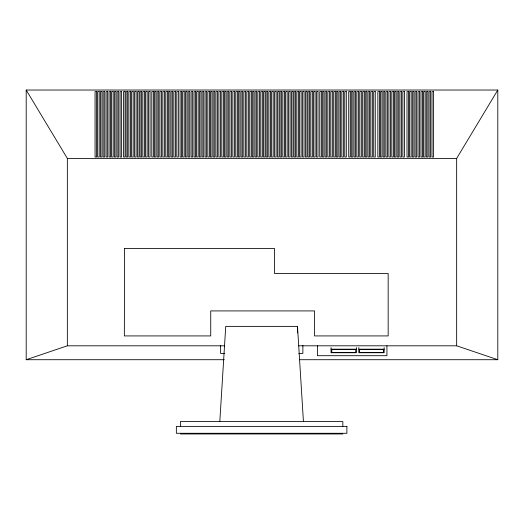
<?xml version="1.0" encoding="UTF-8"?>
<svg xmlns="http://www.w3.org/2000/svg" width="524" height="524" viewBox="0 0 524 524"><rect width="100%" height="100%" fill="white"/><g stroke="black" fill="none" stroke-linecap="round" stroke-linejoin="round"><path stroke-width="0.79" d="M219.805 421.558L225.739 326.373L297.501 326.373L303.435 421.558M497.8 90.03L497.8 359.713L456.653 345.807L456.653 158.425L497.8 90.03L26.2 90.03L26.2 359.713L224.338 359.713M26.2 359.713L67.347 345.807L224.704 345.807M26.2 90.03L67.347 158.425L456.653 158.425M298.778 345.807L456.653 345.807M331.05 349.181L356.399 349.181M358.816 349.181L384.164 349.181M224.704 353.405L220.617 353.405L220.617 345.257M298.778 353.405L302.865 353.405L302.865 345.257M299.663 359.713L497.8 359.713M180.407 433.97L342.834 433.97M386.922 345.807L386.922 355.698L317.42 355.698L317.42 345.807M384.164 347.622L384.164 352.737L358.816 352.737L358.816 347.622M356.399 347.622L356.399 352.737L331.05 352.737L331.05 347.622M342.834 426.385L342.834 421.558L180.407 421.558L180.407 426.385M297.501 326.373L297.501 332.884M67.347 158.425L67.347 345.807M124.522 248.5L124.345 335.923L210.733 335.923L210.733 310.922L314.538 310.922L314.538 335.923L388.166 335.923L388.166 273.502L274.537 273.502L274.537 248.5L124.522 248.5M96.619 91.615L95.067 91.615L95.067 157.036L96.619 157.036L96.619 91.615M99.2 91.615L97.647 91.615L97.647 157.036L99.2 157.036L99.2 91.615M101.964 91.615L100.412 91.615L100.412 157.036L101.964 157.036L101.964 91.615M104.721 91.615L103.169 91.615L103.169 157.036L104.721 157.036L104.721 91.615M107.649 91.615L106.097 91.615L106.097 157.036L107.649 157.036L107.649 91.615M110.584 91.615L109.031 91.615L109.031 157.036L110.584 157.036L110.584 91.615M113.171 91.615L111.619 91.615L111.619 157.036L113.171 157.036L113.171 91.615M115.928 91.615L114.376 91.615L114.376 157.036L115.928 157.036L115.928 91.615M118.686 91.615L117.134 91.615L117.134 157.036L118.686 157.036L118.686 91.615M121.62 91.615L120.068 91.615L120.068 157.036L121.62 157.036L121.62 91.615M125.066 91.615L123.513 91.615L123.513 157.036L125.066 157.036L125.066 91.615M127.653 91.615L126.101 91.615L126.101 157.036L127.653 157.036L127.653 91.615M130.411 91.615L128.858 91.615L128.858 157.036L130.411 157.036L130.411 91.615M133.175 91.615L131.622 91.615L131.622 157.036L133.175 157.036L133.175 91.615M136.102 91.615L134.55 91.615L134.55 157.036L136.102 157.036L136.102 91.615M139.037 91.615L137.484 91.615L137.484 157.036L139.037 157.036L139.037 91.615M141.618 91.615L140.072 91.615L140.072 157.036L141.618 157.036L141.618 91.615M144.382 91.615L142.829 91.615L142.829 157.036L144.382 157.036L144.382 91.615M147.139 91.615L145.587 91.615L145.587 157.036L147.139 157.036L147.139 91.615M150.067 91.615L148.515 91.615L148.515 157.036L150.067 157.036L150.067 91.615M153.349 91.615L151.796 91.615L151.796 157.036L153.349 157.036L153.349 91.615M155.929 91.615L154.383 91.615L154.383 157.036L155.929 157.036L155.929 91.615M158.693 91.615L157.141 91.615L157.141 157.036L158.693 157.036L158.693 91.615M161.451 91.615L159.899 91.615L159.899 157.036L161.451 157.036L161.451 91.615M164.379 91.615L162.826 91.615L162.826 157.036L164.379 157.036L164.379 91.615M167.313 91.615L165.761 91.615L165.761 157.036L167.313 157.036L167.313 91.615M169.9 91.615L168.348 91.615L168.348 157.036L169.9 157.036L169.9 91.615M172.658 91.615L171.106 91.615L171.106 157.036L172.658 157.036L172.658 91.615M175.416 91.615L173.863 91.615L173.863 157.036L175.416 157.036L175.416 91.615M178.35 91.615L176.798 91.615L176.798 157.036L178.35 157.036L178.35 91.615M181.625 91.615L180.073 91.615L180.073 157.036L181.625 157.036L181.625 91.615M184.212 91.615L182.66 91.615L182.66 157.036L184.212 157.036L184.212 91.615M186.97 91.615L185.417 91.615L185.417 157.036L186.97 157.036L186.97 91.615M189.727 91.615L188.175 91.615L188.175 157.036L189.727 157.036L189.727 91.615M192.662 91.615L191.109 91.615L191.109 157.036L192.662 157.036L192.662 91.615M195.59 91.615L194.037 91.615L194.037 157.036L195.59 157.036L195.59 91.615M198.177 91.615L196.624 91.615L196.624 157.036L198.177 157.036L198.177 91.615M200.934 91.615L199.382 91.615L199.382 157.036L200.934 157.036L200.934 91.615M203.698 91.615L202.146 91.615L202.146 157.036L203.698 157.036L203.698 91.615M206.626 91.615L205.074 91.615L205.074 157.036L206.626 157.036L206.626 91.615M209.384 91.615L207.832 91.615L207.832 157.036L209.384 157.036L209.384 91.615M211.971 91.615L210.419 91.615L210.419 157.036L211.971 157.036L211.971 91.615M214.729 91.615L213.176 91.615L213.176 157.036L214.729 157.036L214.729 91.615M217.493 91.615L215.94 91.615L215.94 157.036L217.493 157.036L217.493 91.615M220.421 91.615L218.868 91.615L218.868 157.036L220.421 157.036L220.421 91.615M223.355 91.615L221.803 91.615L221.803 157.036L223.355 157.036L223.355 91.615M225.942 91.615L224.39 91.615L224.39 157.036L225.942 157.036L225.942 91.615M228.7 91.615L227.147 91.615L227.147 157.036L228.7 157.036L228.7 91.615M231.457 91.615L229.905 91.615L229.905 157.036L231.457 157.036L231.457 91.615M234.392 91.615L232.839 91.615L232.839 157.036L234.392 157.036L234.392 91.615M237.32 91.615L235.767 91.615L235.767 157.036L237.32 157.036L237.32 91.615M239.907 91.615L238.355 91.615L238.355 157.036L239.907 157.036L239.907 91.615M242.664 91.615L241.112 91.615L241.112 157.036L242.664 157.036L242.664 91.615M245.422 91.615L243.87 91.615L243.87 157.036L245.422 157.036L245.422 91.615M248.356 91.615L246.804 91.615L246.804 157.036L248.356 157.036L248.356 91.615M251.284 91.615L249.732 91.615L249.732 157.036L251.284 157.036L251.284 91.615M253.871 91.615L252.319 91.615L252.319 157.036L253.871 157.036L253.871 91.615M256.636 91.615L255.083 91.615L255.083 157.036L256.636 157.036L256.636 91.615M259.393 91.615L257.841 91.615L257.841 157.036L259.393 157.036L259.393 91.615M262.321 91.615L260.769 91.615L260.769 157.036L262.321 157.036L262.321 91.615M265.079 91.615L263.533 91.615L263.533 157.036L265.079 157.036L265.079 91.615M267.666 91.615L266.113 91.615L266.113 157.036L267.666 157.036L267.666 91.615M270.43 91.615L268.877 91.615L268.877 157.036L270.43 157.036L270.43 91.615M273.187 91.615L271.635 91.615L271.635 157.036L273.187 157.036L273.187 91.615M276.115 91.615L274.563 91.615L274.563 157.036L276.115 157.036L276.115 91.615M279.05 91.615L277.497 91.615L277.497 157.036L279.05 157.036L279.05 91.615M281.637 91.615L280.085 91.615L280.085 157.036L281.637 157.036L281.637 91.615M284.394 91.615L282.842 91.615L282.842 157.036L284.394 157.036L284.394 91.615M287.152 91.615L285.6 91.615L285.6 157.036L287.152 157.036L287.152 91.615M290.086 91.615L288.534 91.615L288.534 157.036L290.086 157.036L290.086 91.615M293.014 91.615L291.462 91.615L291.462 157.036L293.014 157.036L293.014 91.615M295.602 91.615L294.049 91.615L294.049 157.036L295.602 157.036L295.602 91.615M298.359 91.615L296.807 91.615L296.807 157.036L298.359 157.036L298.359 91.615M301.117 91.615L299.571 91.615L299.571 157.036L301.117 157.036L301.117 91.615M304.051 91.615L302.499 91.615L302.499 157.036L304.051 157.036L304.051 91.615M306.985 91.615L305.433 91.615L305.433 157.036L306.985 157.036L306.985 91.615M309.566 91.615L308.014 91.615L308.014 157.036L309.566 157.036L309.566 91.615M312.33 91.615L310.778 91.615L310.778 157.036L312.33 157.036L312.33 91.615M315.088 91.615L313.535 91.615L313.535 157.036L315.088 157.036L315.088 91.615M318.016 91.615L316.463 91.615L316.463 157.036L318.016 157.036L318.016 91.615M321.297 91.615L319.745 91.615L319.745 157.036L321.297 157.036L321.297 91.615M323.878 91.615L322.326 91.615L322.326 157.036L323.878 157.036L323.878 91.615M326.642 91.615L325.09 91.615L325.09 157.036L326.642 157.036L326.642 91.615M329.399 91.615L327.847 91.615L327.847 157.036L329.399 157.036L329.399 91.615M332.327 91.615L330.775 91.615L330.775 157.036L332.327 157.036L332.327 91.615M335.262 91.615L333.709 91.615L333.709 157.036L335.262 157.036L335.262 91.615M337.849 91.615L336.297 91.615L336.297 157.036L337.849 157.036L337.849 91.615M340.607 91.615L339.054 91.615L339.054 157.036L340.607 157.036L340.607 91.615M343.364 91.615L341.812 91.615L341.812 157.036L343.364 157.036L343.364 91.615M346.299 91.615L344.746 91.615L344.746 157.036L346.299 157.036L346.299 91.615M350.261 91.615L348.709 91.615L348.709 157.036L350.261 157.036L350.261 91.615M352.849 91.615L351.296 91.615L351.296 157.036L352.849 157.036L352.849 91.615M355.606 91.615L354.054 91.615L354.054 157.036L355.606 157.036L355.606 91.615M358.364 91.615L356.818 91.615L356.818 157.036L358.364 157.036L358.364 91.615M361.298 91.615L359.746 91.615L359.746 157.036L361.298 157.036L361.298 91.615M364.232 91.615L362.68 91.615L362.68 157.036L364.232 157.036L364.232 91.615M366.813 91.615L365.267 91.615L365.267 157.036L366.813 157.036L366.813 91.615M369.577 91.615L368.025 91.615L368.025 157.036L369.577 157.036L369.577 91.615M372.335 91.615L370.782 91.615L370.782 157.036L372.335 157.036L372.335 91.615M375.263 91.615L373.71 91.615L373.71 157.036L375.263 157.036L375.263 91.615M379.402 91.615L377.85 91.615L377.85 157.036L379.402 157.036L379.402 91.615M381.989 91.615L380.437 91.615L380.437 157.036L381.989 157.036L381.989 91.615M384.747 91.615L383.195 91.615L383.195 157.036L384.747 157.036L384.747 91.615M387.505 91.615L385.959 91.615L385.959 157.036L387.505 157.036L387.505 91.615M390.439 91.615L388.887 91.615L388.887 157.036L390.439 157.036L390.439 91.615M393.373 91.615L391.821 91.615L391.821 157.036L393.373 157.036L393.373 91.615M395.954 91.615L394.408 91.615L394.408 157.036L395.954 157.036L395.954 91.615M398.718 91.615L397.166 91.615L397.166 157.036L398.718 157.036L398.718 91.615M401.476 91.615L399.923 91.615L399.923 157.036L401.476 157.036L401.476 91.615M404.404 91.615L402.851 91.615L402.851 157.036L404.404 157.036L404.404 91.615M408.543 91.615L406.991 91.615L406.991 157.036L408.543 157.036L408.543 91.615M411.13 91.615L409.578 91.615L409.578 157.036L411.13 157.036L411.13 91.615M413.888 91.615L412.336 91.615L412.336 157.036L413.888 157.036L413.888 91.615M416.646 91.615L415.1 91.615L415.1 157.036L416.646 157.036L416.646 91.615M419.58 91.615L418.028 91.615L418.028 157.036L419.58 157.036L419.58 91.615M422.514 91.615L420.962 91.615L420.962 157.036L422.514 157.036L422.514 91.615M425.095 91.615L423.543 91.615L423.543 157.036L425.095 157.036L425.095 91.615M427.859 91.615L426.307 91.615L426.307 157.036L427.859 157.036L427.859 91.615M430.617 91.615L429.064 91.615L429.064 157.036L430.617 157.036L430.617 91.615M433.545 91.615L431.992 91.615L431.992 157.036L433.545 157.036L433.545 91.615M355.672 349.515L331.784 349.515L331.784 352.397L355.672 352.397L355.672 349.515M383.43 349.515L359.543 349.515L359.543 352.397L383.43 352.397L383.43 349.515M346.895 426.385L176.352 426.385L176.352 433.283L346.895 433.283L346.895 426.385"/></g></svg>
